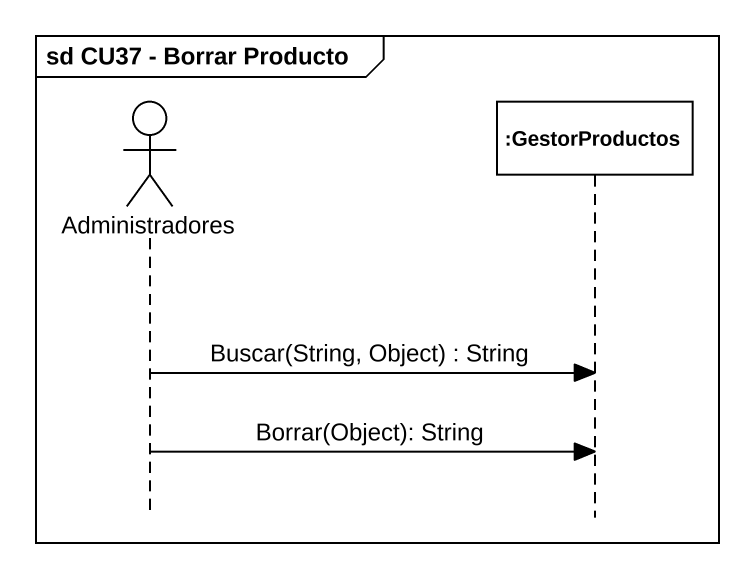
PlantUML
@startuml
mainframe sd CU37 - Borrar Producto
hide footbox
actor Administradores
participant ":GestorProductos" as GestorProductos

Administradores -> GestorProductos : Buscar(String, Object) : String
Administradores -> GestorProductos : Borrar(Object): String
@enduml
